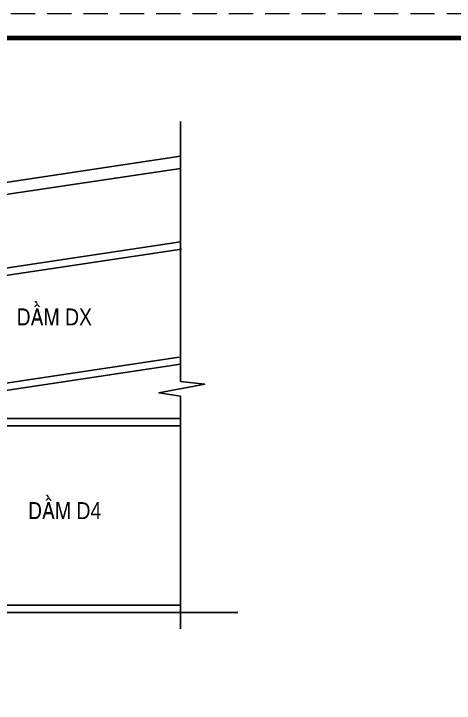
# Model space of a CAD drawing. Header units: inches. Extents: x 651127 to 1529722, y 768575 to 1021311.
# Drawn here: x 1206130 to 1215227, y 813746 to 827975 of the extents above; entities that cross this region are included whole.
import ezdxf

# ---------------------------------------------------------------- set-up
doc = ezdxf.new("R2010")
doc.units = ezdxf.units.IN
doc.header["$LTSCALE"] = 1000
doc.header["$MEASUREMENT"] = 0
doc.linetypes.add('CENTER2', pattern=[1.125, 0.75, -0.125, 0.125, -0.125])
doc.linetypes.add('HIDDEN', pattern=[0.375, 0.25, -0.125])
doc.layers.get('DEFPOINTS').update_dxf_attribs({"color": 8, "lineweight": 9})
for name, color, linetype in [('DWGshare.com_1', 7, 'Continuous'), ('DWGshare.com_16', 2, 'Continuous'), ('DWGshare.com_19', 136, 'Continuous'), ('DWGshare.com_25', 154, 'Continuous'), ('DWGshare.com_3', 7, 'Continuous'), ('DWGshare.com_31', 1, 'Continuous'), ('DWGshare.com_4', 8, 'CENTER2')]:
    doc.layers.add(name, color=color, linetype=linetype)
doc.styles.add('DWGshare.com_14', font='romans.shx', dxfattribs={"width": 0.8})
doc.styles.add('DWGshare.com_5', font='VHELVCN.TTF')
doc.dimstyles.new('DWGshare.com_12', dxfattribs={"dimscale": 100, "dimtxt": 2, "dimasz": 1.5, "dimexe": 1.5, "dimexo": 1.5, "dimgap": 1, "dimtad": 1, "dimdec": 0, "dimlfac": 0.2, "dimzin": 0, "dimdsep": 46, "dimtxsty": 'DWGshare.com_14', "dimblk": 'DWGshare.com_1', "dimcen": 3, "dimdle": 1.5, "dimclrd": 256, "dimclre": 256, "dimclrt": 7, "dimadec": 0, "dimazin": 0, "dimtfac": 1, "dimtdec": 0, "dimtix": 1, "dimtmove": 2, "dimatfit": 3, "dimfxl": 1, "dimtolj": 1, "dimtzin": 0, "dimarcsym": 0})

# ---------------------------------------------------------------- blocks, each defined once
blk = doc.blocks.new('DWGshare.com_1')
at = {"color": 0, "linetype": 'ByBlock', "const_width": 0.3}
blk.add_lwpolyline([(-0.5, -0.5), (0.5, 0.5)], dxfattribs=at)

msp = doc.modelspace()

# ---------------------------------------------------------------- linework, layer by layer
at = {"layer": 'DEFPOINTS', "linetype": 'HIDDEN', "ltscale": 2}
msp.add_lwpolyline([(1180221.5, 768574.8), (1264321.5, 768574.8), (1264321.5, 827974.8), (1180221.5, 827974.8)], close=True, dxfattribs=at)
at = {"layer": 'DWGshare.com_1', "const_width": 100}
msp.add_lwpolyline([(1182221.5, 769074.8), (1263821.5, 769074.8), (1263821.5, 827474.8), (1182221.5, 827474.8)], close=True, dxfattribs=at)
at = {"layer": 'DWGshare.com_19'}
msp.add_lwpolyline([(1209570.4, 825753.7), (1209570.4, 820387.9), (1210075.1, 820329.1), (1209128.8, 820151), (1209570.4, 820084.7), (1209570.4, 815283.7)], dxfattribs=at)
at = {"layer": 'DWGshare.com_25', "ltscale": 100}
for p, q in [((1201436.6, 823817.4), (1209570.4, 825037.5)), ((1201473.7, 823570.2), (1209570.4, 824784.7))]:
    msp.add_line(p, q, dxfattribs=at)
at = {"layer": 'DWGshare.com_3', "ltscale": 100}
for p, q in [((1201439.6, 822048.3), (1209570.4, 823267.9)), ((1204436.6, 819969.8), (1209570.4, 820739.9)), ((1204436.6, 819619.4), (1209570.4, 819619.4)), ((1203436.6, 815618.9), (1209570.4, 815618.9))]:
    msp.add_line(p, q, dxfattribs=at)
at = {"layer": 'DWGshare.com_31', "ltscale": 100}
for p, q in [((1201697.3, 821935.2), (1209592.6, 823119.5)), ((1200546.4, 819538), (1209548.1, 820888.2)), ((1199216.6, 819469.4), (1209570.4, 819469.4)), ((1199415.5, 815769.4), (1209570.4, 815769.4))]:
    msp.add_line(p, q, dxfattribs=at)
at = {"layer": 'DWGshare.com_4', "ltscale": 1000}
msp.add_line((1190940.1, 815618.9), (1210754.9, 815618.9), dxfattribs=at)

# ---------------------------------------------------------------- texts
at = {"layer": 'DWGshare.com_16', "color": 2, "linetype": 'Continuous', "style": 'DWGshare.com_5'}
for s, p in [('DAÀM DX', (1206189.3, 821542.4)), ('DAÀM D4', (1206424.7, 817545.3))]:
    msp.add_text(s, height=350, dxfattribs=at).set_placement(p)

# ---------------------------------------------------------------- leaders
at = {"layer": 'DWGshare.com_19'}
msp.add_leader([(1203085.7, 814677.5), (1204297.1, 813074.9), (1208840.5, 813074.9)], dimstyle='DWGshare.com_12', override={"dimtad": 0}, dxfattribs=at)

doc.saveas('drawing.dxf')
